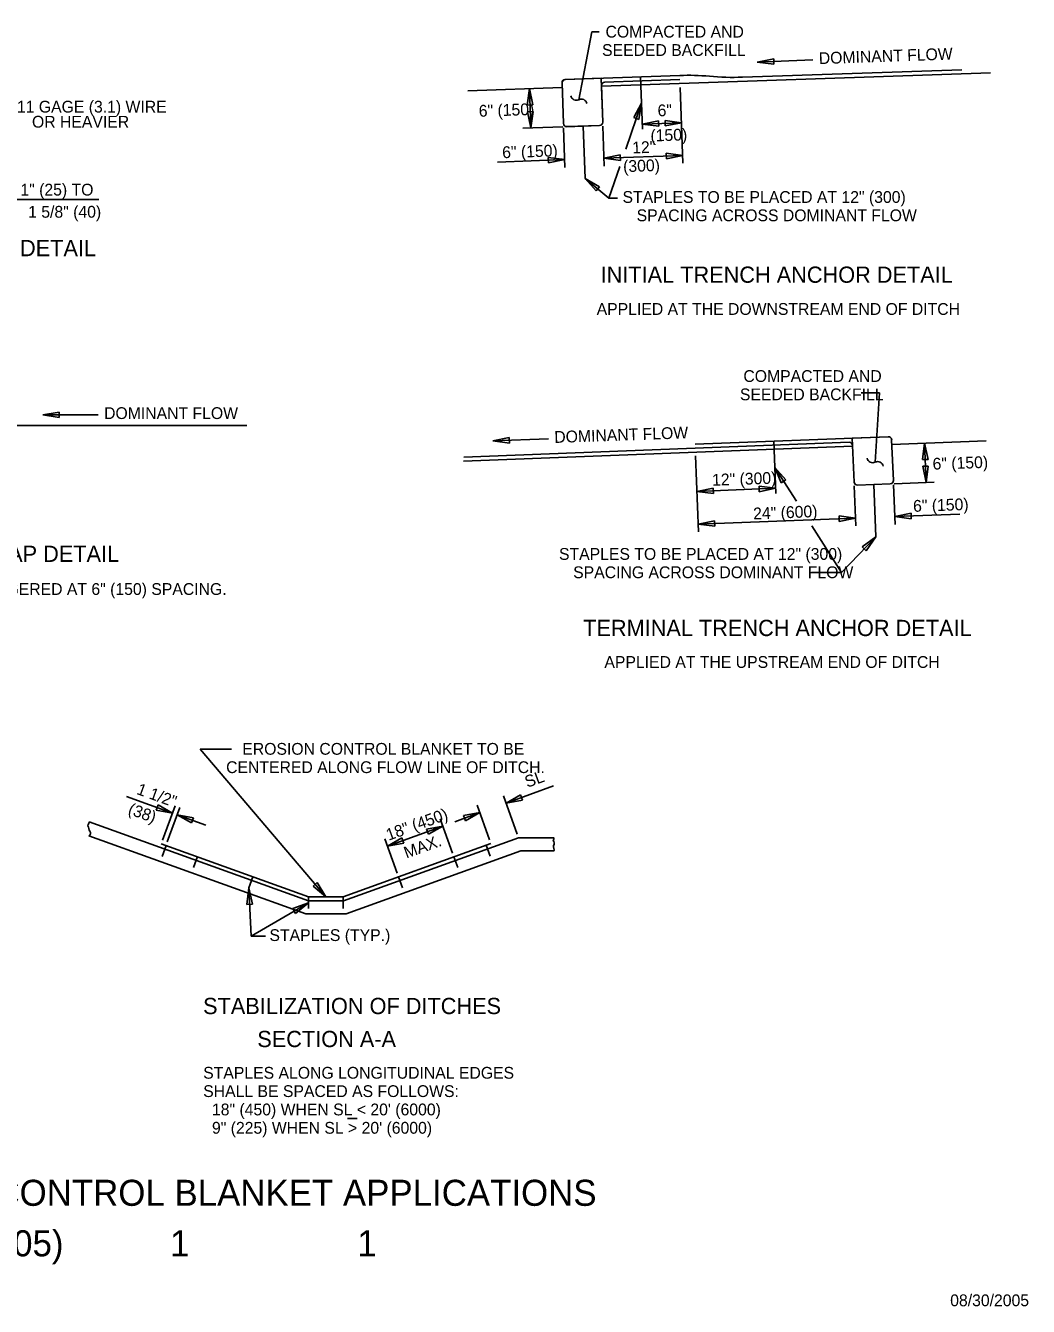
# Model space of a CAD drawing. Extents: x 1.5 to 16.3, y 0.2 to 10.
# Drawn here: x 8.67 to 16.33, y 0.23 to 10.01 of the extents above; entities that cross this region are included whole.
import ezdxf

# ---------------------------------------------------------------- set-up
doc = ezdxf.new("R2010")
doc.units = 0
for name, color, linetype in [('SD_P_Dimension Lines', 7, 'Continuous'), ('SD_P_Dimension Text', 7, 'Continuous'), ('SD_P_Frame', 7, 'Continuous'), ('SD_P_Prop Object Lines', 7, 'Continuous'), ('SD_P_Shading', 7, 'Continuous'), ('SD_P_Subtitles', 7, 'Continuous')]:
    doc.layers.add(name, color=color, linetype=linetype)

msp = doc.modelspace()

# ---------------------------------------------------------------- linework, layer by layer
at = {"layer": 'SD_P_Dimension Lines'}
for p, q in [((12.997, 9.961), (12.899, 9.443)), ((13.055, 9.961), (12.997, 9.961)), ((14.387, 9.755), (14.262, 9.73)), ((14.262, 9.73), (14.687, 9.746)), ((14.262, 9.73), (14.389, 9.713)), ((14.389, 9.713), (14.387, 9.755)), ((12.522, 9.527), (12.505, 9.401)), ((12.522, 9.527), (12.532, 9.227)), ((12.547, 9.403), (12.522, 9.527)), ((13.694, 8.957), (13.673, 9.537)), ((12.505, 9.401), (12.547, 9.403)), ((13.257, 9.064), (13.378, 9.417)), ((13.378, 9.417), (13.318, 9.306)), ((13.357, 9.292), (13.378, 9.417)), ((12.549, 9.353), (12.507, 9.351)), ((12.507, 9.351), (12.532, 9.227)), ((12.532, 9.227), (12.549, 9.353)), ((13.318, 9.306), (13.357, 9.292)), ((12.472, 9.225), (12.777, 9.236)), ((12.793, 8.926), (12.782, 9.228)), ((13.093, 8.936), (13.082, 9.241)), ((13.507, 9.282), (13.383, 9.257)), ((13.383, 9.257), (13.683, 9.267)), ((13.383, 9.257), (13.509, 9.24)), ((13.509, 9.24), (13.507, 9.282)), ((13.683, 9.267), (13.557, 9.284)), ((13.557, 9.284), (13.559, 9.242)), ((13.559, 9.242), (13.683, 9.267)), ((12.791, 8.986), (12.665, 9.002)), ((12.665, 9.002), (12.667, 8.96)), ((13.215, 9.021), (13.091, 8.996)), ((13.091, 8.996), (13.692, 9.017)), ((13.091, 8.996), (13.217, 8.979)), ((13.217, 8.979), (13.215, 9.021)), ((13.692, 9.017), (13.566, 9.034)), ((13.566, 9.034), (13.568, 8.992)), ((13.568, 8.992), (13.692, 9.017)), ((12.278, 8.967), (12.791, 8.986)), ((12.667, 8.96), (12.791, 8.986)), ((13.129, 8.692), (13.211, 8.932)), ((13.129, 8.692), (12.947, 8.841)), ((13.057, 8.778), (12.947, 8.841)), ((12.947, 8.841), (13.03, 8.746)), ((13.03, 8.746), (13.057, 8.778)), ((8.464, 8.681), (9.232, 8.681)), ((13.194, 8.692), (13.129, 8.692)), ((15.195, 7.205), (15.055, 7.205)), ((15.195, 7.205), (15.163, 6.676)), ((8.929, 7.058), (8.804, 7.037)), ((8.929, 7.016), (8.929, 7.058)), ((8.804, 7.037), (9.229, 7.037)), ((8.804, 7.037), (8.929, 7.016)), ((12.367, 6.863), (12.241, 6.838)), ((12.241, 6.838), (12.666, 6.853)), ((12.369, 6.82), (12.367, 6.863)), ((12.241, 6.838), (12.369, 6.82)), ((15.524, 6.695), (15.54, 6.82)), ((15.54, 6.82), (15.552, 6.52)), ((15.54, 6.82), (15.566, 6.696)), ((13.813, 6.143), (13.791, 6.723)), ((15.566, 6.696), (15.524, 6.695)), ((14.481, 6.542), (14.396, 6.636)), ((14.396, 6.636), (14.445, 6.519)), ((14.56, 6.377), (14.396, 6.636)), ((15.526, 6.645), (15.568, 6.646)), ((15.552, 6.52), (15.526, 6.645)), ((15.568, 6.646), (15.552, 6.52)), ((13.925, 6.478), (13.801, 6.452)), ((14.401, 6.476), (13.801, 6.452)), ((13.927, 6.436), (13.925, 6.478)), ((14.401, 6.476), (14.275, 6.492)), ((14.275, 6.492), (14.277, 6.45)), ((14.277, 6.45), (14.401, 6.476)), ((14.445, 6.519), (14.481, 6.542)), ((15.014, 6.189), (15.002, 6.494)), ((15.314, 6.201), (15.302, 6.503)), ((15.612, 6.523), (15.307, 6.511)), ((13.801, 6.452), (13.927, 6.436)), ((14.886, 6.265), (15.011, 6.249)), ((14.887, 6.223), (14.886, 6.265)), ((15.311, 6.261), (15.436, 6.286)), ((15.809, 6.279), (15.311, 6.261)), ((15.437, 6.244), (15.311, 6.261)), ((15.436, 6.286), (15.437, 6.244)), ((15.011, 6.249), (13.811, 6.203)), ((13.935, 6.229), (13.811, 6.203)), ((13.811, 6.203), (13.937, 6.187)), ((13.937, 6.187), (13.935, 6.229)), ((14.904, 5.833), (14.679, 6.189)), ((15.011, 6.249), (14.887, 6.223)), ((14.904, 5.833), (15.166, 6.105)), ((15.166, 6.105), (15.064, 6.03)), ((15.094, 6), (15.166, 6.105)), ((15.064, 6.03), (15.094, 6)), ((14.676, 5.833), (14.904, 5.833)), ((10.247, 4.485), (10.007, 4.485)), ((10.966, 3.357), (10.007, 4.485)), ((9.795, 3.997), (9.443, 4.124)), ((12.323, 4.129), (12.429, 3.836)), ((12.706, 4.204), (12.343, 4.073)), ((12.453, 4.135), (12.343, 4.073)), ((12.468, 4.096), (12.453, 4.135)), ((9.685, 4.059), (9.67, 4.02)), ((9.67, 4.02), (9.795, 3.997)), ((9.795, 3.997), (9.685, 4.059)), ((9.815, 4.053), (9.72, 3.79)), ((9.851, 4.04), (9.756, 3.777)), ((12.122, 4.056), (12.217, 3.793)), ((12.343, 4.073), (12.468, 4.096)), ((9.831, 3.984), (10.051, 3.905)), ((9.956, 3.961), (9.831, 3.984)), ((9.831, 3.984), (9.941, 3.922)), ((9.941, 3.922), (9.956, 3.961)), ((11.84, 3.954), (11.935, 3.691)), ((12.142, 4), (11.952, 3.931)), ((12.142, 4), (12.017, 3.977)), ((12.017, 3.977), (12.032, 3.938)), ((12.032, 3.938), (12.142, 4)), ((11.86, 3.898), (11.437, 3.745)), ((11.86, 3.898), (11.735, 3.875)), ((11.735, 3.875), (11.75, 3.836)), ((11.75, 3.836), (11.86, 3.898)), ((11.417, 3.801), (11.512, 3.538)), ((11.547, 3.807), (11.437, 3.745)), ((11.437, 3.745), (11.562, 3.768)), ((11.562, 3.768), (11.547, 3.807)), ((10.379, 3.426), (10.364, 3.3)), ((10.397, 3.056), (10.379, 3.426)), ((10.406, 3.302), (10.379, 3.426)), ((10.901, 3.466), (10.869, 3.439)), ((10.869, 3.439), (10.966, 3.357)), ((10.966, 3.357), (10.901, 3.466)), ((10.364, 3.3), (10.406, 3.302)), ((10.397, 3.056), (10.833, 3.312)), ((10.833, 3.312), (10.715, 3.267)), ((10.715, 3.267), (10.736, 3.231)), ((10.736, 3.231), (10.833, 3.312)), ((10.506, 3.056), (10.397, 3.056)), ((11.133, 1.666), (11.206, 1.666))]:
    msp.add_line(p, q, dxfattribs=at)
for centre, start, end in [((12.8799, 9.4813), 191.15371, 296.47007), ((12.9181, 9.4047), 11.15371, 116.47007), ((15.1429, 6.7143), 191.15371, 296.47007), ((15.1811, 6.6377), 11.15371, 116.47007)]:
    msp.add_arc(centre, 0.0428, start, end, dxfattribs=at)
at = {"layer": 'SD_P_Prop Object Lines'}
for p, q in [((12.795, 9.597), (13.67, 9.628)), ((13.072, 9.546), (16.044, 9.649)), ((13.096, 9.577), (13.671, 9.597)), ((13.385, 9.217), (13.37, 9.617)), ((14.148, 9.614), (15.823, 9.672)), ((12.051, 9.511), (12.772, 9.536)), ((12.771, 9.571), (12.781, 9.261)), ((13.072, 9.551), (13.081, 9.271)), ((12.807, 9.237), (13.057, 9.246)), ((12.947, 8.841), (12.932, 9.241)), ((7.308, 6.955), (10.362, 6.955)), ((7.308, 6.955), (10.362, 6.955)), ((15.262, 6.87), (13.787, 6.813)), ((15.288, 6.846), (15.301, 6.536)), ((14.99, 6.799), (12.018, 6.683)), ((14.964, 6.828), (12.021, 6.715)), ((14.403, 6.436), (14.388, 6.836)), ((14.989, 6.804), (15.001, 6.524)), ((16.011, 6.839), (15.29, 6.811)), ((15.277, 6.51), (15.027, 6.501)), ((15.166, 6.105), (15.152, 6.505)), ((10.834, 3.327), (9.158, 3.93)), ((9.163, 3.828), (9.156, 3.824)), ((9.156, 3.824), (10.813, 3.227)), ((9.71, 3.762), (10.833, 3.357)), ((9.746, 3.749), (9.716, 3.664)), ((12.227, 3.765), (11.099, 3.357)), ((12.439, 3.808), (11.102, 3.327)), ((12.191, 3.752), (12.221, 3.669)), ((12.439, 3.808), (12.707, 3.808)), ((9.987, 3.665), (9.956, 3.58)), ((11.121, 3.227), (12.457, 3.708)), ((11.945, 3.663), (11.975, 3.58)), ((12.457, 3.708), (12.707, 3.708)), ((10.41, 3.511), (10.379, 3.426)), ((11.522, 3.51), (11.552, 3.427)), ((10.833, 3.357), (11.099, 3.357)), ((10.833, 3.357), (10.833, 3.267)), ((11.102, 3.327), (10.834, 3.327)), ((11.099, 3.357), (11.099, 3.267)), ((10.813, 3.227), (11.121, 3.227))]:
    msp.add_line(p, q, dxfattribs=at)
for points in [[(9.158, 3.93), (9.157, 3.918), (9.151, 3.909), (9.15, 3.899), (9.154, 3.889), (9.157, 3.879), (9.158, 3.867), (9.164, 3.858), (9.17, 3.848), (9.17, 3.837), (9.163, 3.828)], [(12.707, 3.808), (12.707, 3.797), (12.702, 3.788), (12.707, 3.779), (12.71, 3.769), (12.71, 3.758), (12.705, 3.748), (12.705, 3.738), (12.708, 3.727), (12.71, 3.717), (12.707, 3.708)]]:
    msp.add_lwpolyline(points, dxfattribs=at)
for centre, radius, start, end in [((12.7962, 9.5722), 0.025, 91.98414, 181.78196), ((13.7328, 7.8554), 1.7737, 84.73068, 92.02906), ((14.0794, 11.6132), 2, 264.73068, 271.97148), ((13.0972, 9.5522), 0.025, 91.97852, 181.76239), ((12.8059, 9.2622), 0.025, 181.83284, 272.01258), ((13.0559, 9.2705), 0.025, 271.98588, 1.82243), ((15.263, 6.8452), 0.025, 2.43792, 92.23575), ((14.9643, 6.8031), 0.025, 2.45749, 92.24136), ((15.0262, 6.5253), 0.025, 182.39746, 272.23401), ((15.2761, 6.5354), 0.025, 272.20731, 2.38705)]:
    msp.add_arc(centre, radius, start, end, dxfattribs=at)
at = {"layer": 'SD_P_Shading'}
for p, q in [((13.07, 9.607), (12.795, 9.597)), ((13.081, 9.271), (13.07, 9.607)), ((12.771, 9.571), (12.781, 9.261)), ((12.807, 9.236), (13.057, 9.245)), ((14.987, 6.86), (15.262, 6.87)), ((15.001, 6.524), (14.987, 6.86)), ((15.288, 6.846), (15.301, 6.536)), ((15.277, 6.509), (15.027, 6.5)), ((10.834, 3.327), (9.158, 3.93)), ((9.163, 3.828), (9.156, 3.824)), ((9.156, 3.824), (10.813, 3.227)), ((12.439, 3.808), (11.102, 3.327)), ((11.121, 3.227), (12.457, 3.708)), ((11.102, 3.327), (10.834, 3.327)), ((10.813, 3.227), (11.121, 3.227))]:
    msp.add_line(p, q, dxfattribs=at)
for points in [[(9.158, 3.93), (9.157, 3.918), (9.151, 3.909), (9.15, 3.899), (9.154, 3.889), (9.157, 3.879), (9.158, 3.867), (9.164, 3.858), (9.17, 3.848), (9.17, 3.837), (9.163, 3.828)], [(12.457, 3.708), (12.707, 3.708), (12.71, 3.717), (12.708, 3.727), (12.705, 3.738), (12.705, 3.748), (12.71, 3.758), (12.71, 3.769), (12.707, 3.779), (12.702, 3.788), (12.707, 3.797), (12.707, 3.808), (12.439, 3.808)]]:
    msp.add_lwpolyline(points, dxfattribs=at)
for centre, radius, start, end in [((12.796, 9.572), 0.025, 92.09685, 181.83284), ((12.8061, 9.2616), 0.0252, 181.45054, 271.67946), ((13.0561, 9.2704), 0.0249, 271.72606, 1.48674), ((15.2632, 6.8451), 0.025, 2.38705, 92.12304), ((15.026, 6.5251), 0.0249, 182.73315, 272.49383), ((15.2759, 6.5348), 0.0252, 272.54043, 2.76935)]:
    msp.add_arc(centre, radius, start, end, dxfattribs=at)

# ---------------------------------------------------------------- texts
at = {"layer": 'SD_P_Dimension Text'}
for s, p in [('COMPACTED AND', (13.1026, 9.917)), ('SEEDED BACKFILL', (13.0762, 9.777)), ('11 GAGE (3.1) WIRE', (8.6073, 9.3445)), ('OR HEAVIER', (8.7223, 9.2295)), ('1" (25) TO', (8.634, 8.711)), ('STAPLES TO BE PLACED AT 12" (300)', (13.2325, 8.655)), ('1 5/8" (40)', (8.693, 8.542)), ('SPACING ACROSS DOMINANT FLOW', (13.3405, 8.515)), ('APPLIED AT THE DOWNSTREAM END OF DITCH', (13.035, 7.8)), ('COMPACTED AND', (14.1556, 7.288)), ('SEEDED BACKFILL', (14.1292, 7.148)), ('DOMINANT FLOW', (9.273, 7.005)), ('STAPLES TO BE PLACED AT 12" (300)', (12.7475, 5.93)), ('SPACING ACROSS DOMINANT FLOW', (12.8555, 5.79)), ('STAPLES TO BE STAGGERED AT 6" (150) SPACING.', (7.23, 5.662)), ('APPLIED AT THE UPSTREAM END OF DITCH', (13.094, 5.105)), ('EROSION CONTROL BLANKET TO BE', (10.3286, 4.442)), ('CENTERED ALONG FLOW LINE OF DITCH.', (10.2052, 4.302)), ('STAPLES (TYP.)', (10.536, 3.02)), ('STAPLES ALONG LONGITUDINAL EDGES', (10.03, 1.969)), ('SHALL BE SPACED AS FOLLOWS:', (10.03, 1.829)), ('  18" (450) WHEN SL < 20\' (6000)', (10.03, 1.689)), ('  9" (225) WHEN SL > 20\' (6000)', (10.03, 1.549))]:
    msp.add_text(s, height=0.09, dxfattribs=at).set_placement(p)
for s, height, rotation, p in [('DOMINANT FLOW', 0.09, 2, (14.733, 9.714)), ('6" (150)', 0.09, 2, (12.136, 9.312)), ('6"', 0.09, 2, (13.5019, 9.3152)), ('(150)', 0.09, 2, (13.4473, 9.1232)), ('6" (150)', 0.09, 2, (12.315, 8.996)), ('12"', 0.09, 2, (13.3081, 9.0319)), ('(300)', 0.09, 2, (13.2386, 8.8894)), ('DOMINANT FLOW', 0.089994, 2, (12.713, 6.822)), ('6" (150)', 0.09, 2, (15.602, 6.618)), ('12" (300)', 0.09, 2, (13.918, 6.495)), ('6" (150)', 0.09, 2, (15.453, 6.296)), ('24" (600)', 0.09, 2.21989, (14.232, 6.238)), ('SL', 0.09, 19.88516, (12.505, 4.189)), ('1 1/2"', 0.09, 340.16079, (9.5156, 4.1435)), ('(38)', 0.09, 340.16079, (9.4495, 3.992)), ('18" (450)', 0.09, 19.88516, (11.446, 3.785)), ('MAX.', 0.09, 19.88516, (11.582, 3.649))]:
    msp.add_text(s, height=height, rotation=rotation, dxfattribs=at).set_placement(p)
at = {"layer": 'SD_P_Frame'}
for s, height, p in [('EROSION CONTROL BLANKET APPLICATIONS', 0.198996, (7.1344, 0.9984)), ('E-9 (2005)', 0.199, (7.706, 0.6127)), ('1', 0.199, (9.777, 0.6127)), ('1', 0.199, (11.206, 0.6127)), ('08/30/2005', 0.09, (15.735, 0.232))]:
    msp.add_text(s, height=height, dxfattribs=at).set_placement(p)
at = {"layer": 'SD_P_Subtitles'}
for s, p in [('STAPLE DETAIL', (7.949, 8.248)), ('INITIAL TRENCH ANCHOR DETAIL', (13.065, 8.045)), ('OVERLAP DETAIL', (7.978, 5.914)), ('TERMINAL TRENCH ANCHOR DETAIL', (12.932, 5.348)), ('STABILIZATION OF DITCHES', (10.029, 2.462)), ('SECTION A-A', (10.443, 2.21))]:
    msp.add_text(s, height=0.124002, dxfattribs=at).set_placement(p)

doc.saveas('drawing.dxf')
